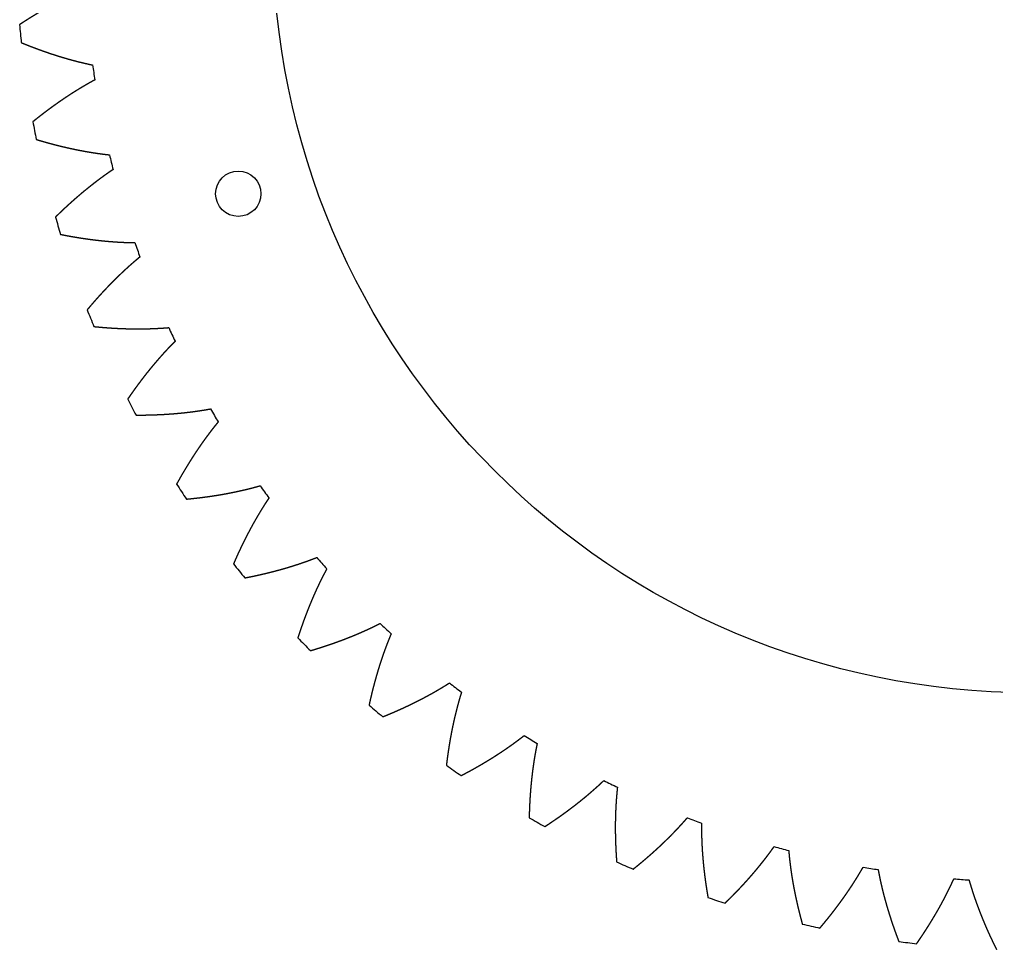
# Model space of a CAD drawing. Header units: millimetres. Extents: x -106 to 415, y -206 to 191.
# Drawn here: x 281.3 to 345.8, y 57 to 118.5 of the extents above; entities that cross this region are included whole.
import ezdxf

# ---------------------------------------------------------------- set-up
doc = ezdxf.new("R2010")
doc.units = ezdxf.units.MM
doc.header["$MEASUREMENT"] = 0

msp = doc.modelspace()

# ---------------------------------------------------------------- linework, layer by layer
for centre, radius in [((348, 123.99216), 50), ((295.70701, 106.9497), 1.5)]:
    msp.add_circle(centre, radius)
for radius, start, end in [(67, 185.0300172, 186.046906), (62.5, 187.8492855, 188.7660993), (67, 190.5684787, 191.5853676), (62.5, 193.387747, 194.3045609), (67, 196.1069403, 197.1238291), (62.5, 198.9262085, 199.8430224), (67, 201.6454018, 202.6622907), (62.5, 204.4646701, 205.3814839), (67, 207.1838634, 208.2007522), (62.5, 210.0031316, 210.9199455), (67, 212.7223249, 213.7392137), (62.5, 215.5415932, 216.458407), (62.5, 221.0800547, 221.9968686), (67, 218.2607864, 219.2776753), (62.5, 226.6185162, 227.5353301), (67, 223.799248, 224.8161368), (62.5, 232.1569778, 233.0737916), (67, 229.3377095, 230.3545984), (62.5, 237.6954393, 238.6122532), (67, 234.8761711, 235.8930599), (62.5, 243.2339009, 244.1507147), (67, 240.4146326, 241.4315214), (62.5, 248.7723624, 249.6891762), (62.5, 254.3108239, 255.2276378), (67, 245.9530941, 246.969983), (62.5, 259.8492855, 260.7660993), (62.5, 265.387747, 266.3045609), (67, 251.4915557, 252.5084445), (67, 257.0300172, 258.046906), (67, 262.5684787, 263.5853676)]:
    msp.add_arc((348, 123.99217), radius, start, end)
for points in [[(285.59914, 120.47322), (285.57933, 120.46491), (285.53973, 120.44824), (285.48035, 120.42307), (285.40125, 120.3892), (285.30248, 120.34633), (285.20381, 120.30292), (285.10526, 120.259), (285.00682, 120.21454), (284.90849, 120.16956), (284.81027, 120.12407), (284.71216, 120.07806), (284.61416, 120.03156), (284.51627, 119.98456), (284.4185, 119.93707), (284.32084, 119.88909), (284.22329, 119.84064), (284.12585, 119.7917), (284.02853, 119.74229), (283.93133, 119.69241), (283.83424, 119.64206), (283.73726, 119.59124), (283.6404, 119.53997), (283.54366, 119.48824), (283.44703, 119.43606), (283.35052, 119.38343), (283.25413, 119.33036), (283.15786, 119.27684), (283.06171, 119.22288), (282.96567, 119.16849), (282.86976, 119.11366), (282.77396, 119.0584), (282.67829, 119.00272), (282.58274, 118.94661), (282.48731, 118.89007), (282.392, 118.83312), (282.29681, 118.77575), (282.20175, 118.71797), (282.10681, 118.65977), (282.01199, 118.60117), (281.9173, 118.54216), (281.82274, 118.48274), (281.7283, 118.42292), (281.63398, 118.3627), (281.5398, 118.30208), (281.44574, 118.24107), (281.37059, 118.19194), (281.31428, 118.15492), (281.27677, 118.13016), (281.25802, 118.11776)], [(281.37279, 116.93421), (281.39357, 116.92565), (281.43514, 116.90855), (281.49751, 116.88304), (281.58069, 116.84927), (281.68472, 116.80746), (281.7888, 116.76607), (281.89293, 116.72509), (281.9971, 116.68453), (282.10132, 116.64439), (282.20559, 116.60467), (282.3099, 116.56537), (282.41425, 116.5265), (282.51864, 116.48806), (282.62308, 116.45005), (282.72755, 116.41247), (282.83207, 116.37532), (282.93662, 116.33862), (283.04121, 116.30235), (283.14584, 116.26653), (283.2505, 116.23115), (283.35519, 116.19622), (283.45992, 116.16174), (283.56468, 116.12772), (283.66948, 116.09415), (283.7743, 116.06104), (283.87915, 116.0284), (283.98403, 115.99622), (284.08893, 115.96451), (284.19386, 115.93327), (284.29882, 115.90252), (284.4038, 115.87224), (284.5088, 115.84245), (284.61382, 115.81314), (284.71886, 115.78433), (284.82392, 115.75601), (284.929, 115.72819), (285.03409, 115.70088), (285.1392, 115.67406), (285.24432, 115.64777), (285.34945, 115.62199), (285.45459, 115.59674), (285.55974, 115.57203), (285.6649, 115.54785), (285.77006, 115.52422), (285.87523, 115.50112), (285.95937, 115.48308), (286.02247, 115.46978), (286.06454, 115.46103), (286.08558, 115.45668)], [(286.23008, 114.4671), (286.21117, 114.45691), (286.17335, 114.4365), (286.11668, 114.40572), (286.04122, 114.36436), (285.94705, 114.31216), (285.85303, 114.25944), (285.75918, 114.20621), (285.66549, 114.15246), (285.57196, 114.0982), (285.47858, 114.04343), (285.38537, 113.98818), (285.29232, 113.93243), (285.19943, 113.8762), (285.10669, 113.8195), (285.01412, 113.76232), (284.9217, 113.70468), (284.82944, 113.64657), (284.73735, 113.58799), (284.64541, 113.52896), (284.55363, 113.46948), (284.46201, 113.40954), (284.37055, 113.34916), (284.27926, 113.28833), (284.18812, 113.22707), (284.09714, 113.16537), (284.00632, 113.10324), (283.91566, 113.04068), (283.82517, 112.9777), (283.73483, 112.91429), (283.64465, 112.85046), (283.55464, 112.78621), (283.46479, 112.72156), (283.3751, 112.65648), (283.28557, 112.59101), (283.1962, 112.52512), (283.107, 112.45883), (283.01795, 112.39214), (282.92907, 112.32506), (282.84035, 112.25757), (282.7518, 112.1897), (282.66341, 112.12143), (282.57519, 112.05278), (282.48713, 111.98374), (282.39923, 111.91431), (282.3115, 111.8445), (282.24144, 111.78836), (282.18897, 111.74607), (282.15403, 111.71781), (282.13656, 111.70366)], [(282.36502, 110.53671), (282.38653, 110.53019), (282.42956, 110.51719), (282.4941, 110.49781), (282.58015, 110.47223), (282.68773, 110.44066), (282.79532, 110.4095), (282.90291, 110.37877), (283.01051, 110.34845), (283.11812, 110.31855), (283.22573, 110.28908), (283.33335, 110.26004), (283.44097, 110.23142), (283.54858, 110.20323), (283.6562, 110.17548), (283.76381, 110.14815), (283.87143, 110.12127), (283.97903, 110.09482), (284.08664, 110.06882), (284.19423, 110.04326), (284.30182, 110.01815), (284.4094, 109.99349), (284.51696, 109.96928), (284.62452, 109.94552), (284.73206, 109.92223), (284.83959, 109.89939), (284.9471, 109.87702), (285.0546, 109.85511), (285.16207, 109.83368), (285.26953, 109.81272), (285.37696, 109.79223), (285.48437, 109.77223), (285.59176, 109.75271), (285.69912, 109.73368), (285.80645, 109.71514), (285.91375, 109.69709), (286.02102, 109.67954), (286.12826, 109.6625), (286.23547, 109.64595), (286.34263, 109.62993), (286.44976, 109.61442), (286.55685, 109.59943), (286.6639, 109.58498), (286.77089, 109.57107), (286.87785, 109.55769), (286.98475, 109.54485), (287.07024, 109.53501), (287.13433, 109.52788), (287.17705, 109.52322), (287.19841, 109.52092)], [(287.43775, 108.54991), (287.4199, 108.53795), (287.38424, 108.51397), (287.3308, 108.47787), (287.25968, 108.42943), (287.17099, 108.36838), (287.0825, 108.30683), (286.99422, 108.24478), (286.90616, 108.18224), (286.8183, 108.11921), (286.73065, 108.05569), (286.6432, 107.9917), (286.55597, 107.92723), (286.46893, 107.8623), (286.3821, 107.79691), (286.29548, 107.73106), (286.20906, 107.66477), (286.12284, 107.59803), (286.03683, 107.53084), (285.95102, 107.46321), (285.86541, 107.39514), (285.78, 107.32664), (285.6948, 107.25772), (285.6098, 107.18836), (285.525, 107.11859), (285.4404, 107.0484), (285.356, 106.9778), (285.2718, 106.90678), (285.18781, 106.83535), (285.10401, 106.76352), (285.02042, 106.69129), (284.93703, 106.61865), (284.85383, 106.54562), (284.77084, 106.4722), (284.68805, 106.39839), (284.60546, 106.32418), (284.52307, 106.2496), (284.44088, 106.17462), (284.35889, 106.09927), (284.2771, 106.02354), (284.19551, 105.94744), (284.11412, 105.87096), (284.03293, 105.79411), (283.95194, 105.71689), (283.87116, 105.63931), (283.79057, 105.56136), (283.72626, 105.49871), (283.67812, 105.45156), (283.64607, 105.42006), (283.63005, 105.40429)], [(283.97007, 104.26483), (283.99211, 104.26042), (284.03619, 104.25163), (284.10229, 104.23858), (284.19042, 104.22142), (284.30054, 104.20038), (284.41063, 104.17975), (284.52069, 104.15954), (284.63072, 104.13975), (284.74071, 104.12038), (284.85066, 104.10143), (284.96058, 104.08291), (285.07046, 104.06481), (285.18029, 104.04714), (285.29008, 104.0299), (285.39983, 104.0131), (285.50954, 103.99672), (285.61919, 103.98079), (285.7288, 103.96529), (285.83836, 103.95024), (285.94787, 103.93563), (286.05733, 103.92146), (286.16673, 103.90775), (286.27608, 103.89448), (286.38536, 103.88168), (286.49459, 103.86932), (286.60376, 103.85743), (286.71287, 103.846), (286.82191, 103.83504), (286.93089, 103.82455), (287.0398, 103.81453), (287.14864, 103.80498), (287.25741, 103.79592), (287.3661, 103.78734), (287.47472, 103.77924), (287.58327, 103.77164), (287.69173, 103.76452), (287.80011, 103.75791), (287.90841, 103.75179), (288.01663, 103.74618), (288.12476, 103.74108), (288.23279, 103.7365), (288.34073, 103.73245), (288.44857, 103.72893), (288.55632, 103.72594), (288.66396, 103.72348), (288.75, 103.72194), (288.81448, 103.72102), (288.85745, 103.72051), (288.87893, 103.72028)], [(289.21087, 102.7769), (289.19426, 102.76327), (289.16108, 102.73597), (289.11138, 102.69487), (289.04526, 102.63979), (288.96287, 102.57047), (288.88074, 102.50067), (288.79886, 102.43039), (288.71724, 102.35964), (288.63588, 102.28843), (288.55477, 102.21674), (288.47391, 102.14461), (288.3933, 102.07202), (288.31294, 101.99899), (288.23283, 101.92553), (288.15296, 101.85163), (288.07334, 101.77731), (287.99397, 101.70255), (287.91484, 101.62738), (287.83596, 101.55178), (287.75732, 101.47577), (287.67892, 101.39935), (287.60077, 101.32252), (287.52286, 101.24529), (287.44519, 101.16766), (287.36776, 101.08963), (287.29057, 101.01121), (287.21362, 100.93239), (287.13691, 100.8532), (287.06044, 100.77361), (286.98421, 100.69365), (286.90821, 100.61331), (286.83246, 100.53259), (286.75694, 100.4515), (286.68166, 100.37004), (286.60661, 100.28821), (286.53181, 100.20602), (286.45723, 100.12346), (286.3829, 100.04055), (286.3088, 99.95728), (286.23494, 99.87365), (286.16131, 99.78968), (286.08792, 99.70535), (286.01476, 99.62068), (285.94184, 99.53566), (285.86916, 99.4503), (285.81119, 99.38173), (285.76783, 99.33016), (285.73896, 99.29571), (285.72454, 99.27847)], [(286.17294, 98.17715), (286.19531, 98.17488), (286.24003, 98.17039), (286.30709, 98.16378), (286.39646, 98.1552), (286.5081, 98.14489), (286.61967, 98.13499), (286.73116, 98.12549), (286.84258, 98.11641), (286.95393, 98.10775), (287.0652, 98.0995), (287.17639, 98.09167), (287.2875, 98.08426), (287.39853, 98.07728), (287.50947, 98.07072), (287.62033, 98.06458), (287.7311, 98.05887), (287.84179, 98.05359), (287.95238, 98.04875), (288.06288, 98.04434), (288.17329, 98.04036), (288.2836, 98.03683), (288.39382, 98.03374), (288.50393, 98.03109), (288.61395, 98.02889), (288.72386, 98.02714), (288.83367, 98.02584), (288.94337, 98.02499), (289.05296, 98.0246), (289.16244, 98.02468), (289.27181, 98.02522), (289.38106, 98.02622), (289.4902, 98.0277), (289.59921, 98.02965), (289.70811, 98.03207), (289.81688, 98.03498), (289.92552, 98.03837), (290.03404, 98.04224), (290.14242, 98.04661), (290.25067, 98.05147), (290.35879, 98.05683), (290.46676, 98.0627), (290.57458, 98.06908), (290.68226, 98.07598), (290.78979, 98.08341), (290.89717, 98.09135), (290.98296, 98.09811), (291.04723, 98.10342), (291.09005, 98.10707), (291.11145, 98.10891)], [(291.53288, 97.20197), (291.51767, 97.1868), (291.48728, 97.15642), (291.44177, 97.11072), (291.38128, 97.04952), (291.30597, 96.97257), (291.23096, 96.89517), (291.15625, 96.81732), (291.08184, 96.73902), (291.00773, 96.66028), (290.93391, 96.58111), (290.86039, 96.5015), (290.78716, 96.42148), (290.71423, 96.34103), (290.64158, 96.26018), (290.56922, 96.17892), (290.49715, 96.09726), (290.42536, 96.01519), (290.35385, 95.93273), (290.28264, 95.84987), (290.2117, 95.76663), (290.14104, 95.683), (290.07067, 95.59898), (290.00058, 95.51459), (289.93076, 95.42983), (289.86122, 95.34469), (289.79196, 95.25918), (289.72298, 95.17331), (289.65427, 95.08708), (289.58584, 95.00049), (289.51768, 94.91354), (289.4498, 94.82624), (289.38218, 94.73859), (289.31485, 94.65058), (289.24778, 94.56224), (289.18098, 94.47355), (289.11446, 94.38452), (289.0482, 94.29516), (288.98221, 94.20546), (288.9165, 94.11542), (288.85105, 94.02506), (288.78587, 93.93437), (288.72096, 93.84335), (288.65632, 93.75201), (288.59195, 93.66035), (288.52784, 93.56838), (288.47676, 93.49454), (288.43857, 93.43902), (288.41317, 93.40194), (288.40048, 93.38339)], [(288.95308, 92.33049), (288.97556, 92.33039), (289.02051, 92.33024), (289.08789, 92.33013), (289.17767, 92.33022), (289.28979, 92.33073), (289.40179, 92.33164), (289.51368, 92.33295), (289.62546, 92.33467), (289.73712, 92.33679), (289.84867, 92.33932), (289.96009, 92.34226), (290.0714, 92.34561), (290.18259, 92.34937), (290.29365, 92.35355), (290.40458, 92.35814), (290.51538, 92.36315), (290.62606, 92.36858), (290.73661, 92.37443), (290.84702, 92.3807), (290.95729, 92.3874), (291.06743, 92.39453), (291.17743, 92.40209), (291.28729, 92.41009), (291.397, 92.41851), (291.50657, 92.42738), (291.61599, 92.43668), (291.72526, 92.44643), (291.83438, 92.45662), (291.94334, 92.46726), (292.05215, 92.47835), (292.16079, 92.4899), (292.26928, 92.5019), (292.37759, 92.51436), (292.48575, 92.52728), (292.59373, 92.54068), (292.70154, 92.55453), (292.80917, 92.56886), (292.91663, 92.58367), (293.02391, 92.59895), (293.131, 92.61472), (293.2379, 92.63099), (293.34461, 92.64775), (293.45112, 92.66501), (293.55743, 92.68278), (293.66354, 92.70104), (293.74827, 92.71606), (293.81173, 92.72755), (293.854, 92.7353), (293.87512, 92.73921)], [(294.38212, 91.87717), (294.36844, 91.86061), (294.34112, 91.82744), (294.30024, 91.77756), (294.24594, 91.7108), (294.17841, 91.62694), (294.11122, 91.54266), (294.04437, 91.45797), (293.97786, 91.37285), (293.91169, 91.28733), (293.84587, 91.2014), (293.78037, 91.11507), (293.71521, 91.02835), (293.65038, 90.94125), (293.58587, 90.85376), (293.52169, 90.76589), (293.45784, 90.67765), (293.3943, 90.58904), (293.33109, 90.50006), (293.2682, 90.41072), (293.20563, 90.32102), (293.14338, 90.23096), (293.08144, 90.14055), (293.01982, 90.04978), (292.95851, 89.95868), (292.89752, 89.86723), (292.83683, 89.77543), (292.77646, 89.68331), (292.71639, 89.59085), (292.65664, 89.49805), (292.59719, 89.40493), (292.53805, 89.31149), (292.47921, 89.21772), (292.42068, 89.12363), (292.36245, 89.02922), (292.30453, 88.9345), (292.24691, 88.83947), (292.18958, 88.74412), (292.13256, 88.64847), (292.07584, 88.55252), (292.01942, 88.45626), (291.9633, 88.3597), (291.90748, 88.26285), (291.85195, 88.16569), (291.79673, 88.06825), (291.74179, 87.97051), (291.69808, 87.89209), (291.66543, 87.83315), (291.64372, 87.79379), (291.63289, 87.7741)], [(292.28453, 86.77945), (292.30691, 86.78152), (292.35166, 86.78571), (292.41874, 86.7921), (292.50809, 86.80085), (292.61964, 86.81218), (292.73103, 86.8239), (292.84227, 86.836), (292.95336, 86.8485), (293.0643, 86.86139), (293.17508, 86.87468), (293.2857, 86.88836), (293.39617, 86.90243), (293.50647, 86.91691), (293.61661, 86.93178), (293.72658, 86.94706), (293.83638, 86.96274), (293.94602, 86.97882), (294.05548, 86.99532), (294.16477, 87.01222), (294.27389, 87.02953), (294.38282, 87.04726), (294.49158, 87.0654), (294.60015, 87.08396), (294.70854, 87.10293), (294.81674, 87.12233), (294.92475, 87.14215), (295.03257, 87.1624), (295.1402, 87.18308), (295.24763, 87.20418), (295.35485, 87.22572), (295.46188, 87.2477), (295.5687, 87.27011), (295.67531, 87.29297), (295.78171, 87.31628), (295.88789, 87.34003), (295.99386, 87.36422), (296.09961, 87.38887), (296.20514, 87.41398), (296.31044, 87.43955), (296.41551, 87.46558), (296.52034, 87.49209), (296.62493, 87.51907), (296.72928, 87.54653), (296.83338, 87.57447), (296.93723, 87.6029), (297.02012, 87.62602), (297.08217, 87.64358), (297.12349, 87.65538), (297.14414, 87.6613)], [(297.73197, 86.85222), (297.71996, 86.83442), (297.69596, 86.79877), (297.66009, 86.74517), (297.61249, 86.67349), (297.55336, 86.5835), (297.49462, 86.49313), (297.43625, 86.40238), (297.37827, 86.31124), (297.32067, 86.21973), (297.26344, 86.12785), (297.20659, 86.03561), (297.1501, 85.943), (297.09398, 85.85004), (297.03822, 85.75674), (296.98282, 85.66309), (296.92777, 85.5691), (296.87309, 85.47477), (296.81876, 85.38011), (296.76479, 85.28511), (296.71117, 85.18979), (296.6579, 85.09414), (296.60498, 84.99817), (296.5524, 84.90189), (296.50017, 84.80529), (296.44829, 84.70838), (296.39675, 84.61116), (296.34555, 84.51363), (296.29469, 84.41581), (296.24416, 84.31768), (296.19398, 84.21926), (296.14413, 84.12054), (296.09462, 84.02153), (296.04544, 83.92223), (295.9966, 83.82264), (295.94809, 83.72277), (295.89991, 83.62262), (295.85205, 83.52219), (295.80453, 83.42149), (295.75734, 83.3205), (295.71047, 83.21925), (295.66393, 83.11773), (295.61772, 83.01593), (295.57183, 82.91388), (295.52626, 82.81156), (295.48102, 82.70898), (295.44508, 82.6267), (295.41827, 82.56488), (295.40046, 82.52361), (295.39158, 82.50297)], [(296.13617, 81.57585), (296.15825, 81.58008), (296.20239, 81.58856), (296.26854, 81.6014), (296.35663, 81.61874), (296.46656, 81.64078), (296.5763, 81.66319), (296.68585, 81.68597), (296.79522, 81.70914), (296.9044, 81.73267), (297.01338, 81.75659), (297.12216, 81.78088), (297.23075, 81.80555), (297.33914, 81.8306), (297.44733, 81.85604), (297.55532, 81.88186), (297.66309, 81.90806), (297.77067, 81.93465), (297.87803, 81.96163), (297.98518, 81.98901), (298.09211, 82.01677), (298.19883, 82.04493), (298.30532, 82.07348), (298.4116, 82.10243), (298.51765, 82.13178), (298.62347, 82.16153), (298.72907, 82.19168), (298.83443, 82.22224), (298.93956, 82.25321), (299.04445, 82.28458), (299.14909, 82.31637), (299.2535, 82.34858), (299.35765, 82.3812), (299.46156, 82.41424), (299.56521, 82.4477), (299.66861, 82.48159), (299.77175, 82.5159), (299.87463, 82.55064), (299.97724, 82.58582), (300.07958, 82.62143), (300.18165, 82.65748), (300.28343, 82.69398), (300.38493, 82.73093), (300.48614, 82.76833), (300.58706, 82.80619), (300.68768, 82.84451), (300.76795, 82.87552), (300.82802, 82.89899), (300.86801, 82.91472), (300.88799, 82.92261)], [(301.55116, 82.17404), (301.54092, 82.15516), (301.52048, 82.11736), (301.48995, 82.06055), (301.44949, 81.98461), (301.39932, 81.88934), (301.34957, 81.79372), (301.30024, 81.69776), (301.25133, 81.60145), (301.20282, 81.50481), (301.15473, 81.40783), (301.10704, 81.31053), (301.05976, 81.2129), (301.01287, 81.11497), (300.96637, 81.01671), (300.92027, 80.91816), (300.87456, 80.81929), (300.82923, 80.72013), (300.7843, 80.62066), (300.73974, 80.5209), (300.69557, 80.42085), (300.65178, 80.3205), (300.60837, 80.21988), (300.56533, 80.11897), (300.52267, 80.01778), (300.48038, 79.91631), (300.43846, 79.81457), (300.39692, 79.71256), (300.35573, 79.61028), (300.31492, 79.50774), (300.27447, 79.40493), (300.23438, 79.30186), (300.19466, 79.19853), (300.15529, 79.09495), (300.11629, 78.99112), (300.07764, 78.88703), (300.03935, 78.7827), (300.00142, 78.67812), (299.96383, 78.57329), (299.92661, 78.46823), (299.88973, 78.36292), (299.85321, 78.25738), (299.81703, 78.15161), (299.78121, 78.0456), (299.74573, 77.93936), (299.7106, 77.83289), (299.68277, 77.74753), (299.66205, 77.68341), (299.64831, 77.64062), (299.64146, 77.61921)], [(300.47206, 76.76829), (300.49363, 76.77462), (300.53674, 76.78733), (300.60134, 76.80649), (300.68735, 76.83225), (300.79463, 76.86479), (300.9017, 76.89769), (301.00854, 76.93095), (301.11516, 76.96455), (301.22156, 76.99852), (301.32772, 77.03284), (301.43366, 77.06752), (301.53936, 77.10255), (301.64482, 77.13795), (301.75005, 77.17371), (301.85504, 77.20983), (301.95979, 77.24631), (302.06429, 77.28316), (302.16855, 77.32038), (302.27255, 77.35797), (302.37631, 77.39592), (302.47981, 77.43424), (302.58305, 77.47294), (302.68604, 77.51201), (302.78876, 77.55146), (302.89122, 77.59129), (302.99341, 77.63149), (303.09533, 77.67208), (303.19698, 77.71304), (303.29835, 77.7544), (303.39944, 77.79614), (303.50025, 77.83827), (303.60077, 77.88079), (303.701, 77.9237), (303.80094, 77.96701), (303.90059, 78.01072), (303.99993, 78.05483), (304.09898, 78.09934), (304.19772, 78.14425), (304.29614, 78.18957), (304.39425, 78.23531), (304.49204, 78.28146), (304.5895, 78.32804), (304.68662, 78.37503), (304.78342, 78.42246), (304.87988, 78.4703), (304.95678, 78.50892), (305.0143, 78.53807), (305.05258, 78.55759), (305.07171, 78.56737)], [(305.80403, 77.8863), (305.79566, 77.86652), (305.77897, 77.82692), (305.75406, 77.76744), (305.72111, 77.68794), (305.68038, 77.58827), (305.64009, 77.4883), (305.60025, 77.38802), (305.56086, 77.28745), (305.52191, 77.18658), (305.4834, 77.08541), (305.44533, 76.98396), (305.40769, 76.88223), (305.37047, 76.78022), (305.33367, 76.67794), (305.2973, 76.57539), (305.26134, 76.47258), (305.2258, 76.3695), (305.19067, 76.26616), (305.15595, 76.16257), (305.12165, 76.05872), (305.08774, 75.95462), (305.05425, 75.85027), (305.02115, 75.74568), (304.98845, 75.64084), (304.95616, 75.53577), (304.92425, 75.43046), (304.89274, 75.32491), (304.86162, 75.21914), (304.8309, 75.11313), (304.80056, 75.0069), (304.77061, 74.90044), (304.74104, 74.79377), (304.71186, 74.68687), (304.68306, 74.57975), (304.65463, 74.47242), (304.62659, 74.36488), (304.59893, 74.25713), (304.57164, 74.14917), (304.54472, 74.041), (304.51818, 73.93263), (304.49202, 73.82405), (304.46622, 73.71528), (304.44079, 73.60631), (304.41574, 73.49714), (304.39104, 73.38778), (304.37158, 73.30013), (304.35715, 73.23431), (304.3476, 73.19039), (304.34285, 73.16842)], [(305.2517, 72.40164), (305.27255, 72.41002), (305.31424, 72.42683), (305.37669, 72.45214), (305.45981, 72.48608), (305.56345, 72.52883), (305.66684, 72.57191), (305.76998, 72.61532), (305.87286, 72.65906), (305.97548, 72.70313), (306.07783, 72.74754), (306.17993, 72.79228), (306.28175, 72.83735), (306.38331, 72.88276), (306.4846, 72.92851), (306.58561, 72.9746), (306.68635, 73.02102), (306.7868, 73.06778), (306.88698, 73.11489), (306.98687, 73.16234), (307.08648, 73.21013), (307.1858, 73.25826), (307.28483, 73.30674), (307.38356, 73.35557), (307.482, 73.40475), (307.58013, 73.45428), (307.67797, 73.50416), (307.7755, 73.55439), (307.87272, 73.60498), (307.96962, 73.65592), (308.06621, 73.70722), (308.16249, 73.75888), (308.25843, 73.81091), (308.35406, 73.8633), (308.44935, 73.91605), (308.54431, 73.96917), (308.63893, 74.02266), (308.73322, 74.07652), (308.82716, 74.13076), (308.92076, 74.18537), (309.01399, 74.24036), (309.10687, 74.29573), (309.19938, 74.35149), (309.29151, 74.40765), (309.38328, 74.46419), (309.47467, 74.52112), (309.54748, 74.56698), (309.60193, 74.60155), (309.63815, 74.62467), (309.65624, 74.63626)], [(310.45088, 74.02905), (310.44446, 74.00855), (310.43166, 73.96752), (310.41261, 73.90591), (310.38749, 73.82361), (310.35656, 73.72047), (310.32611, 73.61708), (310.29614, 73.51342), (310.26664, 73.40951), (310.23761, 73.30535), (310.20904, 73.20094), (310.18094, 73.09629), (310.15329, 72.9914), (310.12609, 72.88628), (310.09934, 72.78093), (310.07303, 72.67535), (310.04716, 72.56954), (310.02173, 72.46351), (309.99674, 72.35727), (309.97219, 72.25081), (309.94806, 72.14413), (309.92437, 72.03724), (309.9011, 71.93015), (309.87825, 71.82285), (309.85582, 71.71535), (309.83382, 71.60765), (309.81223, 71.49975), (309.79105, 71.39166), (309.77029, 71.28337), (309.74993, 71.1749), (309.72999, 71.06623), (309.71045, 70.95738), (309.69132, 70.84835), (309.67259, 70.73913), (309.65426, 70.62974), (309.63633, 70.52017), (309.6188, 70.41042), (309.60166, 70.3005), (309.58492, 70.19041), (309.56857, 70.08015), (309.55261, 69.96972), (309.53705, 69.85913), (309.52187, 69.74838), (309.50708, 69.63746), (309.49268, 69.52638), (309.47866, 69.41515), (309.46774, 69.32603), (309.45973, 69.25912), (309.45447, 69.21449), (309.45185, 69.19216)], [(310.43047, 68.51667), (310.45042, 68.52703), (310.49028, 68.54779), (310.55, 68.579), (310.62946, 68.6208), (310.72849, 68.67336), (310.82724, 68.72622), (310.92571, 68.77938), (311.02388, 68.83284), (311.12177, 68.88661), (311.21936, 68.94069), (311.31666, 68.99508), (311.41366, 69.04977), (311.51036, 69.10477), (311.60676, 69.16008), (311.70285, 69.2157), (311.79864, 69.27163), (311.89411, 69.32787), (311.98928, 69.38442), (312.08413, 69.44129), (312.17866, 69.49847), (312.27287, 69.55597), (312.36675, 69.61378), (312.46031, 69.67191), (312.55354, 69.73036), (312.64644, 69.78913), (312.739, 69.84822), (312.83123, 69.90763), (312.92311, 69.96736), (313.01465, 70.02742), (313.10584, 70.0878), (313.19667, 70.14852), (313.28715, 70.20956), (313.37727, 70.27093), (313.46703, 70.33264), (313.55642, 70.39467), (313.64544, 70.45705), (313.73409, 70.51976), (313.82236, 70.5828), (313.91024, 70.64619), (313.99774, 70.70992), (314.08483, 70.774), (314.17153, 70.83843), (314.25782, 70.90322), (314.3437, 70.96835), (314.42916, 71.03384), (314.49721, 71.08651), (314.54806, 71.12618), (314.58188, 71.15269), (314.59877, 71.16596)], [(315.44831, 70.63828), (315.44389, 70.61726), (315.43512, 70.57519), (315.4221, 70.51203), (315.40504, 70.42768), (315.38422, 70.32204), (315.36389, 70.21619), (315.34406, 70.11013), (315.32472, 70.00386), (315.30588, 69.89738), (315.28752, 69.7907), (315.26965, 69.68383), (315.25225, 69.57676), (315.23533, 69.4695), (315.21887, 69.36206), (315.20287, 69.25443), (315.18734, 69.14662), (315.17226, 69.03864), (315.15764, 68.93048), (315.14348, 68.82214), (315.12976, 68.71363), (315.11649, 68.60496), (315.10367, 68.49612), (315.09128, 68.38712), (315.07934, 68.27795), (315.06783, 68.16863), (315.05675, 68.05915), (315.04611, 67.94952), (315.03589, 67.83974), (315.0261, 67.7298), (315.01674, 67.61972), (315.0078, 67.50949), (314.99928, 67.39912), (314.99117, 67.28861), (314.98349, 67.17796), (314.97622, 67.06717), (314.96936, 66.95624), (314.96291, 66.84518), (314.95687, 66.73399), (314.95124, 66.62266), (314.94602, 66.51121), (314.9412, 66.39963), (314.93678, 66.28793), (314.93277, 66.1761), (314.92915, 66.06415), (314.92593, 65.95208), (314.92367, 65.86233), (314.92215, 65.79497), (314.92122, 65.75003), (314.92077, 65.72756)], [(315.96001, 65.14967), (315.97887, 65.16191), (316.01655, 65.18641), (316.07297, 65.22325), (316.14802, 65.27252), (316.24152, 65.33439), (316.33471, 65.39653), (316.42759, 65.45894), (316.52014, 65.52164), (316.61238, 65.5846), (316.7043, 65.64785), (316.7959, 65.71137), (316.88717, 65.77517), (316.97811, 65.83925), (317.06872, 65.9036), (317.15899, 65.96824), (317.24893, 66.03315), (317.33853, 66.09834), (317.4278, 66.16382), (317.51671, 66.22957), (317.60528, 66.29561), (317.6935, 66.36193), (317.78137, 66.42853), (317.86888, 66.49542), (317.95604, 66.5626), (318.04283, 66.63006), (318.12926, 66.6978), (318.21532, 66.76584), (318.30101, 66.83416), (318.38632, 66.90277), (318.47126, 66.97168), (318.55581, 67.04087), (318.63997, 67.11036), (318.72375, 67.18015), (318.80713, 67.25023), (318.89012, 67.3206), (318.9727, 67.39128), (319.05488, 67.46225), (319.13666, 67.53352), (319.21801, 67.60509), (319.29895, 67.67697), (319.37946, 67.74916), (319.45953, 67.82166), (319.53916, 67.89447), (319.61835, 67.96759), (319.6971, 68.04102), (319.75975, 68.10001), (319.80653, 68.1444), (319.83764, 68.17405), (319.85317, 68.18889)], [(320.74966, 67.74566), (320.7473, 67.72431), (320.74262, 67.68159), (320.73576, 67.61747), (320.72693, 67.53187), (320.71639, 67.42472), (320.70637, 67.3174), (320.69687, 67.20992), (320.68788, 67.10228), (320.67941, 66.99448), (320.67143, 66.88653), (320.66396, 66.77842), (320.65698, 66.67018), (320.65048, 66.56179), (320.64447, 66.45325), (320.63894, 66.34459), (320.63388, 66.23578), (320.6293, 66.12685), (320.62518, 66.01778), (320.62154, 65.90858), (320.61836, 65.79926), (320.61564, 65.68981), (320.61338, 65.58024), (320.61157, 65.47055), (320.61022, 65.36075), (320.60931, 65.25082), (320.60886, 65.14079), (320.60884, 65.03064), (320.60927, 64.92038), (320.61014, 64.81002), (320.61144, 64.69954), (320.61318, 64.58897), (320.61535, 64.47829), (320.61795, 64.36751), (320.62098, 64.25664), (320.62444, 64.14566), (320.62832, 64.03459), (320.63262, 63.92343), (320.63734, 63.81217), (320.64248, 63.70082), (320.64804, 63.58938), (320.65401, 63.47786), (320.66039, 63.36625), (320.66719, 63.25456), (320.6744, 63.14279), (320.68201, 63.03093), (320.68842, 62.94138), (320.69341, 62.87418), (320.69682, 62.82936), (320.69855, 62.80695)], [(321.78871, 62.33206), (321.80629, 62.34606), (321.84143, 62.37409), (321.89404, 62.4162), (321.96398, 62.47249), (322.05108, 62.54309), (322.13783, 62.61393), (322.22425, 62.68502), (322.31032, 62.75635), (322.39606, 62.82793), (322.48144, 62.89975), (322.56648, 62.97182), (322.65116, 63.04413), (322.73549, 63.11668), (322.81947, 63.18948), (322.90309, 63.26253), (322.98634, 63.33582), (323.06923, 63.40935), (323.15176, 63.48314), (323.23391, 63.55717), (323.3157, 63.63144), (323.39711, 63.70597), (323.47814, 63.78074), (323.55878, 63.85577), (323.63905, 63.93104), (323.71892, 64.00656), (323.79841, 64.08233), (323.8775, 64.15835), (323.9562, 64.23463), (324.03449, 64.31116), (324.11238, 64.38793), (324.18986, 64.46497), (324.26692, 64.54226), (324.34357, 64.6198), (324.4198, 64.6976), (324.49561, 64.77566), (324.57099, 64.85397), (324.64593, 64.93254), (324.72045, 65.01137), (324.79452, 65.09047), (324.86814, 65.16982), (324.9413, 65.24944), (325.014, 65.32933), (325.08623, 65.40948), (325.158, 65.48991), (325.22929, 65.57059), (325.28595, 65.63536), (325.32824, 65.68405), (325.35633, 65.71657), (325.37036, 65.73284)], [(326.30545, 65.37821), (326.30516, 65.35673), (326.30463, 65.31376), (326.30399, 65.24927), (326.30345, 65.16322), (326.30331, 65.05555), (326.3037, 64.94776), (326.30461, 64.83987), (326.30605, 64.73186), (326.30802, 64.62375), (326.3105, 64.51553), (326.3135, 64.40721), (326.31699, 64.29879), (326.32099, 64.19028), (326.32548, 64.08168), (326.33046, 63.97298), (326.33593, 63.8642), (326.34188, 63.75533), (326.34831, 63.64637), (326.35523, 63.53734), (326.36261, 63.42822), (326.37047, 63.31902), (326.37879, 63.20974), (326.38758, 63.10039), (326.39683, 62.99096), (326.40654, 62.88147), (326.4167, 62.7719), (326.42732, 62.66227), (326.43839, 62.55256), (326.4499, 62.4428), (326.46186, 62.33297), (326.47427, 62.22308), (326.48711, 62.11312), (326.50039, 62.00311), (326.51411, 61.89305), (326.52826, 61.78292), (326.54284, 61.67275), (326.55785, 61.56252), (326.57329, 61.45223), (326.58915, 61.3419), (326.60544, 61.23152), (326.62214, 61.1211), (326.63927, 61.01062), (326.65681, 60.90011), (326.67477, 60.78955), (326.69315, 60.67895), (326.70817, 60.59044), (326.71963, 60.52403), (326.72734, 60.47976), (326.73122, 60.45762)], [(327.86213, 60.09016), (327.87828, 60.10579), (327.91055, 60.13708), (327.95885, 60.18407), (328.02303, 60.24684), (328.10291, 60.32552), (328.18242, 60.40441), (328.26157, 60.48351), (328.34036, 60.56281), (328.41878, 60.64233), (328.49684, 60.72206), (328.57452, 60.80199), (328.65183, 60.88214), (328.72877, 60.96249), (328.80533, 61.04306), (328.8815, 61.12383), (328.9573, 61.20482), (329.0327, 61.28601), (329.10772, 61.36741), (329.18235, 61.44903), (329.25658, 61.53085), (329.33042, 61.61289), (329.40385, 61.69513), (329.47688, 61.77759), (329.54951, 61.86025), (329.62172, 61.94313), (329.69352, 62.02622), (329.76491, 62.10952), (329.83588, 62.19304), (329.90642, 62.27676), (329.97653, 62.3607), (330.04622, 62.44485), (330.11546, 62.52922), (330.18427, 62.6138), (330.25263, 62.69859), (330.32055, 62.7836), (330.38802, 62.86882), (330.45504, 62.95426), (330.52159, 63.03992), (330.58768, 63.12579), (330.6533, 63.21188), (330.71844, 63.29819), (330.78309, 63.38472), (330.84725, 63.47147), (330.91092, 63.55844), (330.97409, 63.64564), (331.02424, 63.71557), (331.06162, 63.76811), (331.08645, 63.80319), (331.09884, 63.82074)], [(332.06379, 63.55801), (332.06557, 63.5366), (332.06919, 63.49378), (332.07478, 63.42954), (332.08255, 63.34384), (332.0928, 63.23665), (332.10359, 63.12941), (332.11491, 63.0221), (332.12677, 62.91474), (332.13916, 62.80732), (332.15208, 62.69985), (332.16551, 62.59233), (332.17946, 62.48475), (332.19391, 62.37713), (332.20886, 62.26947), (332.22431, 62.16176), (332.24025, 62.05401), (332.25668, 61.94623), (332.2736, 61.8384), (332.291, 61.73054), (332.30889, 61.62264), (332.32725, 61.51471), (332.34608, 61.40675), (332.36538, 61.29875), (332.38515, 61.19073), (332.40538, 61.08268), (332.42607, 60.97461), (332.44722, 60.86651), (332.46882, 60.75839), (332.49088, 60.65025), (332.51338, 60.54208), (332.53633, 60.4339), (332.55973, 60.3257), (332.58357, 60.21749), (332.60784, 60.10926), (332.63256, 60.00102), (332.6577, 59.89276), (332.68328, 59.78449), (332.70929, 59.67622), (332.73573, 59.56793), (332.76259, 59.45964), (332.78988, 59.35134), (332.81759, 59.24304), (332.84571, 59.13473), (332.87426, 59.02642), (332.90322, 58.91811), (332.92672, 58.83146), (332.94453, 58.76647), (332.95648, 58.72315), (332.96248, 58.70148)], [(334.12357, 58.44489), (334.13814, 58.46201), (334.16724, 58.49627), (334.21078, 58.5477), (334.2686, 58.61638), (334.34051, 58.7024), (334.41204, 58.78859), (334.48319, 58.87496), (334.55395, 58.9615), (334.62434, 59.04821), (334.69433, 59.1351), (334.76394, 59.22216), (334.83315, 59.30939), (334.90198, 59.3968), (334.9704, 59.48438), (335.03843, 59.57212), (335.10605, 59.66005), (335.17327, 59.74814), (335.24008, 59.8364), (335.30648, 59.92484), (335.37247, 60.01344), (335.43804, 60.10222), (335.5032, 60.19117), (335.56793, 60.28029), (335.63224, 60.36958), (335.69611, 60.45904), (335.75956, 60.54867), (335.82257, 60.63847), (335.88515, 60.72845), (335.94728, 60.81859), (336.00897, 60.9089), (336.0702, 60.99939), (336.13098, 61.09004), (336.19131, 61.18087), (336.25117, 61.27186), (336.31057, 61.36303), (336.36949, 61.45437), (336.42795, 61.54588), (336.48593, 61.63755), (336.54342, 61.7294), (336.60042, 61.82143), (336.65693, 61.91362), (336.71293, 62.00599), (336.76841, 62.09852), (336.82339, 62.19124), (336.87785, 62.28412), (336.92102, 62.35856), (336.95316, 62.41447), (336.97448, 62.45178), (336.98512, 62.47044)], [(337.97092, 62.30207), (337.97476, 62.28094), (337.9825, 62.23867), (337.99426, 62.17526), (338.01027, 62.09071), (338.03081, 61.98501), (338.0519, 61.87931), (338.07353, 61.7736), (338.0957, 61.66788), (338.1184, 61.56216), (338.14163, 61.45644), (338.16538, 61.35071), (338.18964, 61.24499), (338.21441, 61.13927), (338.23968, 61.03355), (338.26545, 60.92784), (338.29172, 60.82213), (338.31847, 60.71643), (338.34572, 60.61074), (338.37345, 60.50506), (338.40167, 60.39939), (338.43036, 60.29374), (338.45952, 60.1881), (338.48916, 60.08247), (338.51926, 59.97686), (338.54982, 59.87127), (338.58085, 59.7657), (338.61233, 59.66015), (338.64427, 59.55461), (338.67666, 59.4491), (338.7095, 59.34362), (338.74278, 59.23816), (338.77651, 59.13272), (338.81068, 59.02731), (338.84529, 58.92193), (338.88033, 58.81658), (338.91581, 58.71126), (338.95172, 58.60596), (338.98806, 58.5007), (339.02482, 58.39547), (339.06201, 58.29028), (339.09962, 58.18512), (339.13766, 58.08), (339.17611, 57.97491), (339.21497, 57.86986), (339.25425, 57.76485), (339.286, 57.68088), (339.31, 57.61791), (339.32608, 57.57594), (339.33414, 57.55496)], [(340.51458, 57.41163), (340.52743, 57.43007), (340.55308, 57.46697), (340.59145, 57.52236), (340.64238, 57.5963), (340.70565, 57.68886), (340.76853, 57.78156), (340.83101, 57.87439), (340.89309, 57.96735), (340.95478, 58.06045), (341.01606, 58.15369), (341.07694, 58.24707), (341.13741, 58.34057), (341.19747, 58.43421), (341.25713, 58.52798), (341.31637, 58.62189), (341.37519, 58.71593), (341.43359, 58.81009), (341.49157, 58.90439), (341.54913, 58.99883), (341.60626, 59.09339), (341.66296, 59.18808), (341.71922, 59.2829), (341.77505, 59.37785), (341.83044, 59.47293), (341.88538, 59.56814), (341.93988, 59.66348), (341.99394, 59.75894), (342.04753, 59.85453), (342.10068, 59.95025), (342.15336, 60.0461), (342.20558, 60.14207), (342.25732, 60.23817), (342.3086, 60.33439), (342.3594, 60.43074), (342.40972, 60.52721), (342.45956, 60.62381), (342.50891, 60.72053), (342.55777, 60.81738), (342.60613, 60.91435), (342.65398, 61.01144), (342.70133, 61.10866), (342.74815, 61.206), (342.79445, 61.30346), (342.84022, 61.40105), (342.88546, 61.49875), (342.92124, 61.57702), (342.94783, 61.63577), (342.96546, 61.67496), (342.97424, 61.69456)], [(343.9717, 61.62212), (343.97756, 61.60145), (343.98934, 61.56013), (344.00716, 61.49815), (344.03126, 61.41554), (344.06191, 61.31232), (344.0931, 61.20915), (344.12483, 61.10602), (344.15709, 61.00293), (344.18989, 60.8999), (344.22322, 60.79691), (344.25706, 60.69397), (344.29141, 60.59108), (344.32627, 60.48824), (344.36163, 60.38546), (344.39748, 60.28272), (344.43383, 60.18005), (344.47066, 60.07742), (344.50798, 59.97486), (344.54578, 59.87235), (344.58406, 59.76989), (344.62282, 59.6675), (344.66204, 59.56517), (344.70173, 59.4629), (344.74189, 59.36069), (344.7825, 59.25854), (344.82357, 59.15645), (344.86509, 59.05443), (344.90706, 58.95247), (344.94949, 58.85058), (344.99235, 58.74876), (345.03566, 58.647), (345.07941, 58.54531), (345.12359, 58.4437), (345.16821, 58.34215), (345.21326, 58.24067), (345.25874, 58.13926), (345.30464, 58.03792), (345.35097, 57.93666), (345.39772, 57.83547), (345.44488, 57.73436), (345.49247, 57.63332), (345.54047, 57.53236), (345.58888, 57.43147), (345.63771, 57.33067), (345.68694, 57.22994), (345.72664, 57.14942), (345.75661, 57.08906), (345.77667, 57.04884), (345.78671, 57.02873)]]:
    msp.add_open_spline(points, degree=5)

doc.saveas('drawing.dxf')
